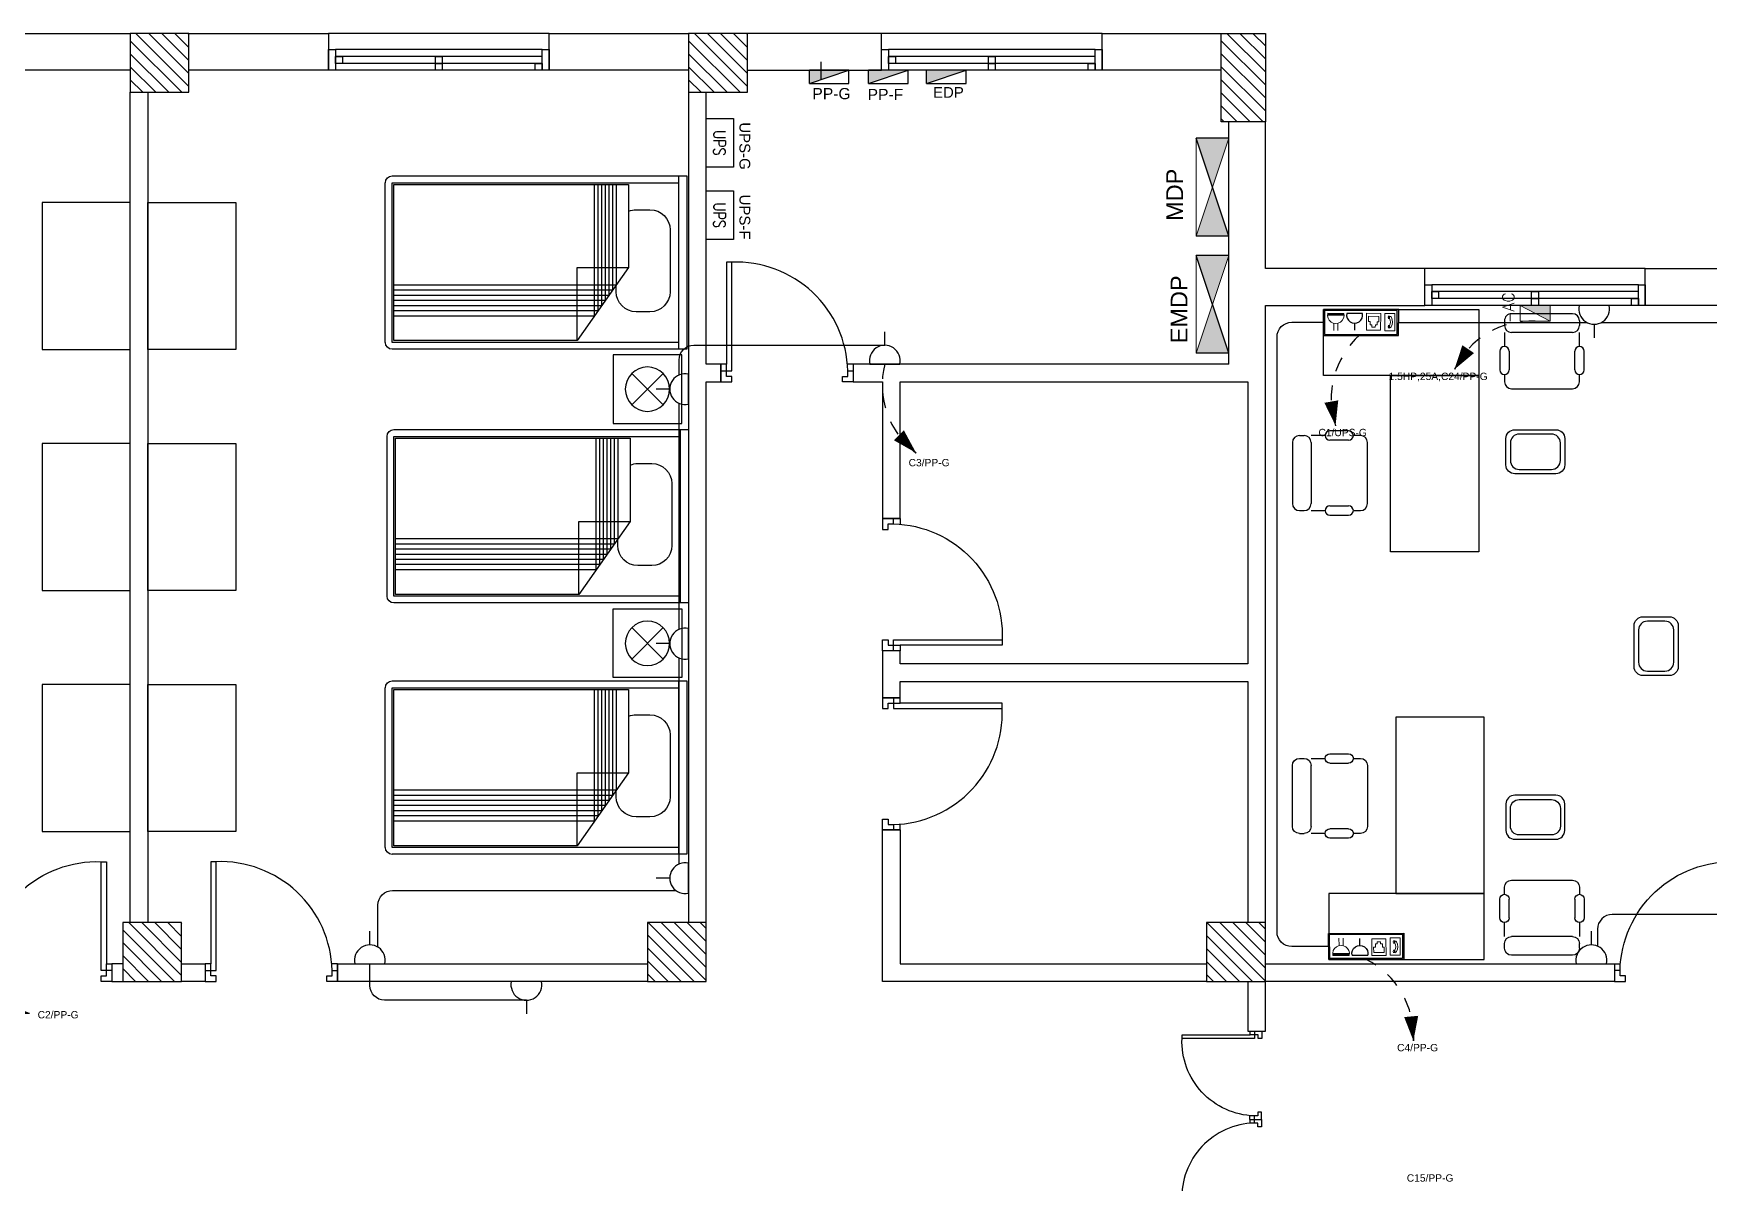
# Model space of a CAD drawing. Header units: metres. Extents: x -107 to 62, y 472 to 1032.
# Drawn here: x 15.14 to 26.54, y 513.66 to 521.48 of the extents above; entities that cross this region are included whole.
import ezdxf
from ezdxf.enums import TextEntityAlignment as Align

# ---------------------------------------------------------------- set-up
doc = ezdxf.new("R2010")
doc.units = ezdxf.units.M
doc.header["$MEASUREMENT"] = 0
for name, pattern in [('ACAD_ISO02W100', [15, 12, -3]), ('DASHED', [0.75, 0.5, -0.25]), ('DASHED2', [0.375, 0.25, -0.125]), ('HIDDEN', [0.375, 0.25, -0.125])]:
    doc.linetypes.add(name, pattern=pattern)
doc.layers.get('0').update_dxf_attribs({"color": 8})
for name, color, linetype, lineweight in [('.', 7, 'Continuous', 9), ('Data & Telephone', 6, 'Continuous', 9), ('E-SOCKET', 2, 'Continuous', 25), ('E-TEXT-I', 4, 'Continuous', 30), ('Electrecalllll', 1, 'Continuous', 9), ('Legends', 3, 'Continuous', 9), ('lighting linea', 3, 'DASHED2', 0), ('power', 3, 'Continuous', 9), ('STAIRS', 60, 'Continuous', 0), ('WALL', 7, 'Continuous', 30)]:
    doc.layers.add(name, color=color, linetype=linetype, lineweight=lineweight)
for name, color, linetype in [('A-COL-FNL$0$A-COLS-CONC', 6, 'Continuous'), ('A-COL-FNL$0$A-HTCH', 80, 'Continuous'), ('A-GR- wall$0$A-DOOR', 151, 'Continuous'), ('A-GR- wall$0$A-GLAZ', 121, 'Continuous'), ('A-GR- wall$0$A-WALL', 254, 'Continuous'), ('A-GR- wall$0$A-WALL-ELEV', 31, 'Continuous'), ('A-GR-FURN$0$A-FURN', 11, 'Continuous'), ('A-GR-FURN$0$ESYA', 11, 'Continuous'), ('E-LEADER', 30, 'Continuous'), ('E-TEXT', 2, 'Continuous'), ('Layer1', 24, 'ACAD_ISO02W100'), ('Power W', 3, 'Continuous')]:
    doc.layers.add(name, color=color, linetype=linetype)
doc.styles.add('ELEC', font='romans.shx')
doc.styles.add('ROMANC', font='romanc.shx', dxfattribs={"height": 3})
doc.styles.get("Standard").update_dxf_attribs({"font": 'arial.ttf'})

# ---------------------------------------------------------------- blocks, each defined once
blk = doc.blocks.new('A-GR- wall$0$DOO1')
at = {"layer": 'A-GR- wall$0$A-DOOR'}
for q in [(-74, -74), (-34, -120)]:
    blk.add_line((-74, -120), q, dxfattribs=at)
blk.add_lwpolyline([(-37, -74), (-74, -74), (-74, 0), (0, 0), (0, -37), (-37, -37), (-37, -74, 0.418149), (752, -814)], format="xyb", dxfattribs=at)
blk.add_lwpolyline([(826, -74), (752, -74), (752, -814), (789, -814), (789, -120), (826, -120), (826, 0), (752, 0), (752, -37), (789, -37), (789, -120)], dxfattribs=at)
blk = doc.blocks.new('A-GR- wall$0$Win 1600')
for p, q in [((-750, 150), (750, 150)), ((-750, 100), (750, 100)), ((-750, 50), (750, 50)), ((-750, 0), (750, 0))]:
    blk.add_line(p, q)
for points in [[(-800, 0), (-750, 0), (-750, 150), (-800, 150)], [(750, 0), (800, 0), (800, 150), (750, 150)], [(-750, 0), (-700, 0), (-700, 50), (-750, 50)], [(-25, 50), (25, 50), (25, 100), (-25, 100)], [(-25, 0), (25, 0), (25, 50), (-25, 50)], [(700, 50), (750, 50), (750, 100), (700, 100)]]:
    blk.add_lwpolyline(points, close=True)
blk = doc.blocks.new('A-GR- wall')
at = {"layer": 'A-GR- wall$0$A-WALL'}
for p, q in [((15066, 15116), (16066, 15116)), ((16466, 15116), (17416, 15116)), ((17416, 15116), (17416, 14866)), ((18916, 15116), (19866, 15116)), ((18916, 14866), (18916, 15116)), ((21179, 15116), (20266, 15116)), ((21179, 14866), (21179, 15116)), ((22679, 15116), (23491, 15116)), ((22679, 14866), (22679, 15116)), ((16066, 14866), (15066, 14866)), ((17416, 14866), (16466, 14866)), ((19866, 14866), (18916, 14866)), ((20266, 14866), (21179, 14866)), ((23491, 14866), (22679, 14866)), ((16066, 9066), (16066, 14716)), ((16186, 14716), (16186, 9066)), ((19866, 14716), (19866, 9066)), ((19986, 12866), (19986, 14716)), ((23541, 12866), (23541, 14516)), ((23791, 13516), (23791, 14516)), ((24876, 13516), (23791, 13516)), ((24876, 13266), (24876, 13516)), ((26376, 13516), (27286, 13516)), ((26376, 13266), (26376, 13516)), ((23791, 9066), (23791, 13266)), ((23791, 13266), (24876, 13266)), ((27286, 13266), (26376, 13266)), ((20086, 12866), (19986, 12866)), ((20086, 12746), (20086, 12866)), ((23541, 12866), (20986, 12866)), ((20986, 12866), (20986, 12746)), ((19986, 9066), (19986, 12746)), ((19986, 12746), (20086, 12746)), ((20986, 12746), (21186, 12746)), ((21186, 12746), (21186, 11816)), ((21306, 11816), (21306, 12746)), ((21306, 12746), (23671, 12746)), ((23671, 12746), (23671, 10826)), ((23671, 12746), (23671, 12335)), ((21186, 11816), (21306, 11816)), ((21306, 10916), (21186, 10916)), ((21186, 10916), (21186, 10596)), ((21306, 10826), (21306, 10916)), ((23671, 10826), (21306, 10826)), ((21306, 10596), (21306, 10706)), ((21306, 10706), (23671, 10706)), ((23671, 10706), (23671, 9066)), ((21186, 10596), (21306, 10596)), ((21186, 9696), (21306, 9696)), ((21186, 8666), (21186, 9696)), ((21306, 9696), (21306, 8786)), ((16016, 8786), (15942, 8786)), ((15942, 8786), (15942, 8666)), ((16416, 8786), (16577, 8786)), ((16577, 8786), (16577, 8666)), ((17477, 8666), (17477, 8786)), ((17477, 8786), (19586, 8786)), ((21306, 8786), (23391, 8786)), ((23791, 8786), (26167, 8786)), ((26167, 8786), (26167, 8666)), ((15942, 8666), (16016, 8666)), ((16577, 8666), (16416, 8666)), ((19586, 8666), (17477, 8666)), ((23391, 8665), (21186, 8666)), ((23671, 8666), (23671, 8326)), ((26167, 8666), (23791, 8666)), ((23791, 8326), (23791, 8666)), ((23671, 8326), (23791, 8326))]:
    blk.add_line(p, q, dxfattribs=at)
at = {"layer": 'A-GR- wall$0$A-WALL-ELEV'}
for p, q in [((18916, 15116), (17416, 15116)), ((22679, 15116), (21179, 15116)), ((26376, 13516), (24876, 13516))]:
    blk.add_line(p, q, dxfattribs=at)
at = {"layer": 'A-GR- wall$0$A-DOOR'}
for p, rotation in [((20912, 12746), 180.0000000006669), ((21186, 9770), 90), ((17403, 8666), 180.0000000006669)]:
    blk.add_blockref('A-GR- wall$0$DOO1', p, dxfattribs=dict(at, rotation=rotation))
for p, xscale, rotation in [((21186, 11742), -1.000000000000004, 90), ((15116, 8666), -1, 180), ((26241, 8666), -1, 180)]:
    blk.add_blockref('A-GR- wall$0$DOO1', p, dxfattribs=dict(at, xscale=xscale, rotation=rotation))
at = {"layer": 'A-GR- wall$0$A-DOOR', "zscale": 0.6668351625663851}
for p, xscale, yscale, rotation in [((23765, 7775), -0.666835162566385, 0.666835162566385, 269.8240523946662), ((23765, 7677), 0.6668351625663851, 0.6668351625663851, 269.9999999921325)]:
    blk.add_blockref('A-GR- wall$0$DOO1', p, dxfattribs=dict(at, xscale=xscale, yscale=yscale, rotation=rotation))
at = {"layer": 'A-GR- wall$0$A-GLAZ', "xscale": -0.9374999999999997, "yscale": 0.9374999999999997, "zscale": 0.9374999999999997, "rotation": 359.9999999999999}
for p in [(18166, 14866), (21929, 14866), (25626, 13266)]:
    blk.add_blockref('A-GR- wall$0$Win 1600', p, dxfattribs=at)
blk = doc.blocks.new('A-GR-FURN$0$KS40-40')
for p, q in [((0, 0), (0, -400)), ((400, 0), (0, 0)), ((400, -400), (400, 0)), ((0, -400), (400, -400))]:
    blk.add_line(p, q)
blk = doc.blocks.new('A-GR-FURN$0$bed 2500')
at = {"layer": 'A-GR-FURN$0$A-FURN'}
for p, q in [((-1017, 770), (-1230, 984)), ((-1017, 984), (-1230, 770)), ((-1017, -746), (-1230, -960)), ((-1017, -960), (-1230, -746))]:
    blk.add_line(p, q, dxfattribs=at)
at = {"layer": 'A-GR-FURN$0$A-FURN', "linetype": 'Continuous'}
for p, q in [((-1402, 602), (-1402, -578)), ((-1244, 602), (-1402, 602)), ((-1348, -578), (-1348, 602)), ((602, 602), (-1244, 602)), ((602, 555), (-1345, 555)), ((-1006, 544), (-1006, -23)), ((591, 544), (-1006, 544)), ((-923, -140), (-923, 544)), ((-898, -175), (-898, 544)), ((-874, -210), (-874, 544)), ((-849, -245), (-849, 544)), ((-824, -280), (-824, 544)), ((-799, -315), (-799, 544)), ((-775, -350), (-775, 544)), ((591, -520), (591, 544)), ((602, -531), (602, 555)), ((649, -531), (649, 555)), ((-1058, 371), (-1152, 371)), ((-1289, 234), (-1289, -187)), ((-1006, -23), (-655, -520)), ((-655, -23), (-1006, -23)), ((-655, -520), (-655, -23)), ((591, -140), (-923, -140)), ((-921, -187), (-921, -143)), ((591, -175), (-898, -175)), ((591, -210), (-874, -210)), ((-1152, -324), (-1058, -324)), ((591, -245), (-849, -245)), ((591, -280), (-824, -280)), ((591, -315), (-799, -315)), ((591, -350), (-775, -350)), ((-1348, -531), (602, -531)), ((-655, -520), (591, -520)), ((-1402, -578), (-1244, -578)), ((-1244, -578), (602, -578))]:
    blk.add_line(p, q, dxfattribs=at)
at = {"layer": 'A-GR-FURN$0$A-FURN'}
for centre in [(-1123, 877), (-1123, -853)]:
    blk.add_circle(centre, 151, dxfattribs=at)
at = {"layer": 'A-GR-FURN$0$A-FURN', "linetype": 'Continuous'}
for centre, radius, start, end in [((602, 555), 46.7, 360, 90), ((-1152, 234), 137, 90, 180), ((-1058, 234), 137, 67.4811, 89.9995), ((-1152, -187), 137, 180, 270), ((-1058, -187), 137, 270, 0), ((602, -531), 46.7, 270, 0)]:
    blk.add_arc(centre, radius, start, end, dxfattribs=at)
at = {"layer": 'A-GR-FURN$0$A-FURN', "yscale": 1.168412478041873, "zscale": 1.168412478041873, "rotation": 270}
for p, xscale in [((-890, 643), -1.168412478041873), ((-890, -619), 1.168412478041873)]:
    blk.add_blockref('A-GR-FURN$0$KS40-40', p, dxfattribs=dict(at, xscale=xscale))
blk = doc.blocks.new('A-GR-FURN$0$bed 3000 alone')
at = {"layer": 'A-GR-FURN$0$A-FURN', "linetype": 'Continuous'}
for p, q in [((-1081, 369), (-1081, -811)), ((-923, 369), (-1081, 369)), ((-1028, -811), (-1028, 369)), ((923, 369), (-923, 369)), ((923, 322), (-1024, 322)), ((-685, 310), (-685, -256)), ((911, 310), (-685, 310)), ((-603, -373), (-603, 310)), ((-578, -408), (-578, 310)), ((-553, -443), (-553, 310)), ((-528, -478), (-528, 310)), ((-504, -513), (-504, 310)), ((-479, -548), (-479, 310)), ((-454, -583), (-454, 310)), ((911, -753), (911, 310)), ((923, -765), (923, 322)), ((970, -765), (970, 322)), ((-738, 138), (-831, 138)), ((-968, 1), (-968, -420)), ((-685, -256), (-335, -753)), ((-335, -256), (-685, -256)), ((-335, -753), (-335, -256)), ((911, -373), (-603, -373)), ((-600, -420), (-600, -376)), ((911, -408), (-578, -408)), ((911, -443), (-553, -443)), ((-831, -557), (-738, -557)), ((911, -478), (-528, -478)), ((911, -513), (-504, -513)), ((911, -548), (-479, -548)), ((911, -583), (-454, -583)), ((-1027, -765), (923, -765)), ((-335, -753), (911, -753)), ((-1081, -811), (-923, -811)), ((-923, -811), (923, -811))]:
    blk.add_line(p, q, dxfattribs=at)
for centre, radius, start, end in [((923, 322), 46.7, 360, 90), ((-831, 1), 137, 90, 180), ((-738, 1), 137, 67.4811, 89.9995), ((-831, -420), 137, 180, 270), ((-738, -420), 137, 270, 0), ((923, -765), 46.7, 270, 0)]:
    blk.add_arc(centre, radius, start, end, dxfattribs=at)
blk = doc.blocks.new('A-GR-FURN$0$KOLTUKT')
at = {"layer": 'A-GR-FURN$0$ESYA'}
for p, q in [((-0.725, 0.4), (-0.675, 0.4)), ((-0.45, 0.4), (-0.6, 0.4)), ((-0.2, 0.45), (-0.4, 0.45)), ((-0.075, 0.4), (-0.15, 0.4)), ((-0.8, 0.325), (-0.8, -0.325)), ((-0.6, 0.325), (-0.6, -0.325)), ((-0.2, 0.35), (-0.4, 0.35)), ((0, -0.325), (0, 0.325)), ((-0.4, -0.35), (-0.2, -0.35)), ((-0.725, -0.4), (-0.675, -0.4)), ((-0.6, -0.4), (-0.45, -0.4)), ((-0.4, -0.45), (-0.2, -0.45)), ((-0.15, -0.4), (-0.075, -0.4))]:
    blk.add_line(p, q, dxfattribs=at)
for centre, radius, start, end in [((-0.725, 0.325), 0.075, 90, 180), ((-0.675, 0.325), 0.075, 0, 90), ((-0.4, 0.4), 0.05, 90, 270), ((-0.2, 0.4), 0.05, 270, 90), ((-0.075, 0.325), 0.075, 0, 90), ((-0.725, -0.325), 0.075, 180, 270), ((-0.675, -0.325), 0.075, 270, 0), ((-0.4, -0.4), 0.05, 90, 270), ((-0.2, -0.4), 0.05, 270, 90), ((-0.075, -0.325), 0.075, 270, 0)]:
    blk.add_arc(centre, radius, start, end, dxfattribs=at)
blk = doc.blocks.new('A-GR-FURN')
at = {"layer": 'A-GR-FURN$0$A-FURN'}
for points in [[(15466, 12966), (16066, 12966), (16066, 13966), (15466, 13966)], [(16786, 12966), (16186, 12966), (16186, 13966), (16786, 13966)], [(25243, 13239), (25243, 12789), (24187, 12789), (24187, 13239)], [(25243, 12789), (25243, 11589), (24643, 11589), (24643, 12789)], [(15466, 11326), (16066, 11326), (16066, 12326), (15466, 12326)], [(16786, 11326), (16186, 11326), (16186, 12326), (16786, 12326)], [(16066, 10686), (15466, 10686), (15466, 9686), (16066, 9686)], [(16186, 10686), (16786, 10686), (16786, 9686), (16186, 9686)], [(25279, 9264), (25279, 10464), (24679, 10464), (24679, 9264)], [(25279, 8814), (25279, 9264), (24222, 9264), (24222, 8814)]]:
    blk.add_lwpolyline(points, close=True, dxfattribs=at)
for points in [[(25828, 12360), (25828, 12180, -0.414214), (25768, 12120), (25488, 12120, -0.414214), (25428, 12180), (25428, 12360, -0.414214), (25488, 12420), (25768, 12420, -0.414214)], [(25798, 12210), (25798, 12330, 0.414214), (25738, 12390), (25518, 12390, 0.414214), (25458, 12330), (25458, 12210, 0.414214), (25518, 12150), (25738, 12150, 0.414214)], [(26540, 10747), (26360, 10747, -0.414214), (26300, 10807), (26300, 11087, -0.414214), (26360, 11147), (26540, 11147, -0.414214), (26600, 11087), (26600, 10807, -0.414214)], [(26390, 10777), (26510, 10777, 0.414214), (26570, 10837), (26570, 11057, 0.414214), (26510, 11117), (26390, 11117, 0.414214), (26330, 11057), (26330, 10837, 0.414214)], [(25828, 9693), (25828, 9873, 0.414214), (25768, 9933), (25488, 9933, 0.414214), (25428, 9873), (25428, 9693, 0.414214), (25488, 9633), (25768, 9633, 0.414214)], [(25798, 9843), (25798, 9723, -0.414214), (25738, 9663), (25518, 9663, -0.414214), (25458, 9723), (25458, 9843, -0.414214), (25518, 9903), (25738, 9903, -0.414214)]]:
    blk.add_lwpolyline(points, format="xyb", close=True, dxfattribs=at)
at = {"layer": 'A-GR-FURN$0$A-FURN', "xscale": -1}
for name, p in [('A-GR-FURN$0$bed 3000 alone', (18772, 13779)), ('A-GR-FURN$0$bed 2500', (18463, 11819)), ('A-GR-FURN$0$bed 3000 alone', (18772, 10342))]:
    blk.add_blockref(name, p, dxfattribs=at)
at = {"layer": 'A-GR-FURN$0$A-FURN', "yscale": 638.139513112257, "zscale": 638.139513112257}
for p, xscale, rotation in [((25673, 12699), 638.139513112257, 270), ((24485, 9928), -638.139513112257, 180), ((25673, 9354), -638.139513112257, 270)]:
    blk.add_blockref('A-GR-FURN$0$KOLTUKT', p, dxfattribs=dict(at, xscale=xscale, rotation=rotation))
at = {"layer": 'A-GR-FURN$0$A-FURN', "xscale": 638.139513112257, "yscale": 638.139513112257, "zscale": 638.139513112257}
blk.add_blockref('A-GR-FURN$0$KOLTUKT', (24485, 12125), dxfattribs=at)
blk = doc.blocks.new('A-COL-FNL')
at = {"layer": 'A-COL-FNL$0$A-HTCH'}
h = blk.add_hatch(dxfattribs=at)
h.set_pattern_fill('ANSI31', color=256, scale=500, angle=90)
h.paths.add_polyline_path([(16466, 15116), (16066, 15116), (16066, 14716), (16466, 14716)])
h = blk.add_hatch(dxfattribs=at)
h.set_pattern_fill('ANSI31', color=256, scale=500, angle=90)
h.paths.add_polyline_path([(20266, 15116), (19866, 15116), (19866, 14716), (20266, 14716)])
h = blk.add_hatch(dxfattribs=at)
h.set_pattern_fill('ANSI31', color=256, scale=500, angle=90)
h.paths.add_polyline_path([(23491, 15116), (23791, 15116), (23791, 14516), (23491, 14516)])
h = blk.add_hatch(dxfattribs=at)
h.set_pattern_fill('ANSI31', color=256, scale=500, angle=90)
h.paths.add_polyline_path([(16416, 9066), (16016, 9066), (16016, 8666), (16416, 8666)])
h = blk.add_hatch(dxfattribs=at)
h.set_pattern_fill('ANSI31', color=256, scale=500, angle=90)
h.paths.add_polyline_path([(19986, 9066), (19586, 9066), (19586, 8666), (19986, 8666)])
h = blk.add_hatch(dxfattribs=at)
h.set_pattern_fill('ANSI31', color=256, scale=500, angle=90)
h.paths.add_polyline_path([(23791, 8666), (23791, 9066), (23391, 9066), (23391, 8666)])
at = {"layer": 'A-COL-FNL$0$A-COLS-CONC'}
for points in [[(16066, 14716), (16466, 14716), (16466, 15116), (16066, 15116)], [(19866, 14716), (20266, 14716), (20266, 15116), (19866, 15116)], [(23491, 15116), (23791, 15116), (23791, 14516), (23491, 14516)], [(16016, 8666), (16416, 8666), (16416, 9066), (16016, 9066)], [(19586, 8666), (19986, 8666), (19986, 9066), (19586, 9066)], [(23791, 8666), (23791, 9066), (23391, 9066), (23391, 8666)]]:
    blk.add_lwpolyline(points, close=True, dxfattribs=at)
blk = doc.blocks.new('Network')
at = {"layer": 'Data & Telephone', "color": 6}
for p, q in [((1361.996, 129.2824), (1361.939, 129.2824)), ((1361.939, 129.2146), (1361.939, 129.2824)), ((1361.9533, 129.2484), (1361.9462, 129.2484)), ((1361.9462, 129.2268), (1361.9462, 129.2484)), ((1361.9605, 129.2615), (1361.9533, 129.2615)), ((1361.9533, 129.2615), (1361.9533, 129.2484)), ((1361.9745, 129.2703), (1361.9605, 129.2703)), ((1361.9605, 129.2703), (1361.9605, 129.2615)), ((1361.9745, 129.2703), (1361.9745, 129.2615)), ((1361.9745, 129.2615), (1361.9817, 129.2615)), ((1361.9817, 129.2615), (1361.9817, 129.2484)), ((1361.9817, 129.2484), (1361.9888, 129.2484)), ((1361.9888, 129.2268), (1361.9888, 129.2484)), ((1361.996, 129.2146), (1361.996, 129.2824)), ((1361.939, 129.2146), (1361.996, 129.2146)), ((1361.9462, 129.2268), (1361.9888, 129.2268))]:
    blk.add_line(p, q, dxfattribs=at)
blk = doc.blocks.new('DUPLEX SOCKET')
at = {"layer": 'power', "color": 2}
for p, q in [((0, 198), (0, -198)), ((240, 49), (417, 49)), ((240, -49), (417, -49))]:
    blk.add_line(p, q, dxfattribs=at)
blk.add_arc((44, 0), 202, 257.429, 102.5754, dxfattribs=at)
blk = doc.blocks.new('Telephone')
at = {"layer": 'Electrecalllll'}
for points in [[(1356.067, 130.372), (1356.064, 130.372), (1356.064, 130.337), (1356.067, 130.337)], [(1356.067, 130.23), (1356.064, 130.23), (1356.064, 130.195), (1356.067, 130.195)]]:
    blk.add_hatch(color=4, dxfattribs=at).paths.add_polyline_path(points)
at = {"layer": 'Electrecalllll', "color": 4}
for p, q in [((1356.082, 130.372), (1356.064, 130.372)), ((1356.064, 130.372), (1356.064, 130.337)), ((1356.082, 130.337), (1356.064, 130.337)), ((1356.082, 130.23), (1356.064, 130.23)), ((1356.064, 130.23), (1356.064, 130.195)), ((1356.067, 130.372), (1356.067, 130.337)), ((1356.067, 130.23), (1356.067, 130.195)), ((1356.082, 130.195), (1356.064, 130.195))]:
    blk.add_line(p, q, dxfattribs=at)
blk.add_lwpolyline([(1356.132, 130.415), (1355.984, 130.415), (1355.984, 130.156), (1356.132, 130.156)], close=True, dxfattribs=at)
for centre, radius, start, end in [((1356.188, 130.283), 0.167, 154.325, 204.7884), ((1356.09, 130.264), 0.0741, 223.9483, 249.7273), ((1356.086, 130.31), 0.0665, 109.3444, 136.9236), ((1356.16, 130.284), 0.11, 150.725, 209.275), ((1356.051, 130.355), 0.0353, 330.3482, 29.6518), ((1356.051, 130.212), 0.0353, 330.3482, 29.6518)]:
    blk.add_arc(centre, radius, start, end, dxfattribs=at)
blk = doc.blocks.new('h socket')
at = {"layer": 'E-SOCKET'}
for p, q in [((0, 0.144), (0, 0.248)), ((-0.115, 0), (0.115, 0))]:
    blk.add_line(p, q, dxfattribs=at)
blk.add_arc((0, 0.026), 0.118, 347.4312, 192.5776, dxfattribs=at)
blk = doc.blocks.new('H s')
at = {"xscale": 1.050492552334089, "yscale": 1.050492552334089, "zscale": 1.050492552334089}
blk.add_blockref('h socket', (0, 0), dxfattribs=at)
blk = doc.blocks.new('Floor Box 2')
at = {"layer": '.', "linetype": 'DASHED', "lineweight": 0, "ltscale": 0.4}
h = blk.add_hatch(color=2, dxfattribs=at)
h.dxf.hatch_style = 1
h.paths.add_polyline_path([(0.029, -0.027, 0.054926), (0.027, -0.04), (0.141, -0.04, 0.054906), (0.14, -0.028)])
for points in [[(0.512, -0.002), (0, 0), (-0.001, -0.177), (0.511, -0.178)], [(0.502, -0.009), (0.007, -0.007), (0.006, -0.17), (0.501, -0.171)]]:
    blk.add_lwpolyline(points, close=True)
at = {"layer": 'Legends', "color": 2, "linetype": 'DASHED', "lineweight": 0, "ltscale": 0.4}
blk.add_lwpolyline([(0.141, -0.04), (0.027, -0.04)], dxfattribs=at)
at = {"xscale": 0.4543284512265046, "yscale": 0.4543284512265046, "zscale": 0.4543284512265046, "rotation": 180}
blk.add_blockref('Telephone', (616.548, 59.105), dxfattribs=at)
at = {"layer": 'Data & Telephone', "color": 0, "lineweight": 60, "xscale": -1.685405181710514, "yscale": 1.685405181710514, "zscale": 1.685405181733448, "rotation": 179.6918616787939}
blk.add_blockref('Network', (-2293.921, 230.094), dxfattribs=at)
at = {"layer": 'Layer1', "linetype": 'Continuous', "lineweight": 35, "xscale": 0.4391741577047093, "yscale": 0.4391741577047093, "zscale": 0.4391741577047093, "rotation": 180}
blk.add_blockref('H s', (0.212, -0.028), dxfattribs=at)
at = {"layer": 'power', "xscale": -0.0002808277206373994, "yscale": 0.0002808277206373993, "zscale": 0.0002808277206373995, "rotation": 89.69844143202054}
blk.add_blockref('DUPLEX SOCKET', (0.084, -0.027), dxfattribs=at)
blk = doc.blocks.new('sf32a')
at = {"layer": '.', "linetype": 'Continuous', "lineweight": 0, "ltscale": 0.4}
h = blk.add_hatch(color=3, dxfattribs=at)
h.dxf.hatch_style = 1
h.paths.add_polyline_path([(0.057, 0.204), (-0.05, 0), (0.057, 0)])
at = {"layer": 'power', "color": 3, "linetype": 'Continuous', "lineweight": 0, "ltscale": 0.02}
for p, q in [((0, 0.271), (-0.05, 0.271)), ((0, 0.204), (0, 0.271)), ((-0.05, 0.204), (-0.05, 0)), ((-0.05, 0), (0.057, 0.204)), ((0.057, 0.204), (-0.05, 0.204)), ((0.057, 0), (0.057, 0.204)), ((-0.05, 0), (0.057, 0))]:
    blk.add_line(p, q, dxfattribs=at)
at = {"layer": 'power', "color": 3, "linetype": 'Continuous', "lineweight": 0, "style": 'ROMANC'}
blk.add_text('AC', height=0.0786, dxfattribs=at).set_placement((0.015, 0.244))
blk = doc.blocks.new('*U130')
blk.add_line((-559, -64), (-628, -122))
blk.add_lwpolyline([(-628, -122, 0, 96, 0), (-493, -24, 96, 96, 0)], format="xyseb")
at = {"linetype": 'HIDDEN', "ltscale": 0.2}
blk.add_arc((-221, -539), 583, 67.7241, 134.241, dxfattribs=at)
blk = doc.blocks.new('*U127')
blk.add_line((233, 512), (309, 560))
blk.add_lwpolyline([(309, 560, 0, 96, 0), (175, 462, 96, 96, 0)], format="xyseb")
at = {"linetype": 'HIDDEN', "ltscale": 0.2}
blk.add_arc((581, 44), 583, 117.8068, 184.3237, dxfattribs=at)
blk = doc.blocks.new('DB')
at = {"layer": '.'}
h = blk.add_hatch(color=6, dxfattribs=at)
h.dxf.hatch_style = 1
h.paths.add_polyline_path([(5332.136, 2908.095), (5332.136, 2908.218), (5331.769, 2908.095)])
at = {"layer": 'WALL', "ltscale": 0.05}
h = blk.add_hatch(dxfattribs=at)
h.set_pattern_fill('ANGLE', color=6)
h.set_pattern_definition([(0, (9e-13, 0), (1e-31, 6.985), [5.08, -1.905]), (90, (9e-13, 0), (-6.985, 4e-16), [5.08, -1.905])])
h.paths.add_polyline_path([(5332.136, 2908.218), (5331.536, 2908.018), (5332.136, 2908.018)])
at = {"color": 6}
blk.add_line((5331.769, 2908.095), (5332.136, 2908.095), dxfattribs=at)
at = {"layer": 'WALL', "color": 6, "ltscale": 0.05}
for p, q in [((5332.136, 2908.218), (5331.769, 2908.095)), ((5332.136, 2908.218), (5331.769, 2908.218)), ((5331.769, 2908.218), (5331.769, 2908.095)), ((5332.136, 2908.218), (5332.136, 2908.095))]:
    blk.add_line(p, q, dxfattribs=at)
blk = doc.blocks.new('UPS')
at = {"color": 4}
blk.add_lwpolyline([(-412, 461), (412, 461), (412, 0), (-412, 0)], close=True, dxfattribs=at)
at = {"color": 2, "style": 'ELEC', "width": 0.8}
blk.add_text('UPS', height=200, dxfattribs=at).set_placement((3, 223), align=Align.MIDDLE_CENTER)
blk = doc.blocks.new('mdb')
at = {"layer": '.'}
h = blk.add_hatch(color=6, dxfattribs=at)
h.dxf.hatch_style = 1
h.paths.add_polyline_path([(0.46, -0.192), (0.46, 0.115), (0, -0.038)])
h.paths.add_polyline_path([(0, -0.038), (-0.46, 0.115), (-0.46, -0.192)])
at = {"color": 6}
blk.add_line((-0.46, -0.192), (0.46, -0.192), dxfattribs=at)
at = {"layer": 'STAIRS', "color": 6}
blk.add_line((-0.46, 0.115), (0.46, -0.192), dxfattribs=at)
at = {"layer": 'WALL', "color": 6, "ltscale": 0.05}
for p, q in [((0.46, 0.115), (-0.46, -0.192)), ((0.46, 0.115), (-0.46, 0.115)), ((-0.46, 0.115), (-0.46, -0.192)), ((0.46, 0.115), (0.46, -0.192))]:
    blk.add_line(p, q, dxfattribs=at)

msp = doc.modelspace()

# ---------------------------------------------------------------- linework, layer by layer
at = {"layer": 'Power W', "color": 6, "linetype": 'Continuous', "lineweight": 30, "ltscale": 0.4}
msp.add_lwpolyline([(23.95, 515.266), (23.699, 515.266, -0.414214), (23.599, 515.366), (23.599, 519.414, -0.414214), (23.699, 519.514), (23.915, 519.514)], format="xyb", dxfattribs=at)
at = {"layer": 'Power W', "color": 7, "linetype": 'Continuous', "lineweight": 25, "ltscale": 0.4}
for points in [[(24.427, 519.512), (25.71, 519.512)], [(19.53, 517.424), (19.53, 518.962)], [(19.53, 515.828), (19.53, 517.231)]]:
    msp.add_lwpolyline(points, dxfattribs=at)
for points in [[(25.804, 519.512), (26.892, 519.512, -0.414214), (26.992, 519.412), (26.992, 517.253), (26.992, 517.253)], [(19.53, 519.156), (19.53, 519.258, -0.414214), (19.63, 519.358), (20.93, 519.358)], [(27.062, 517.253), (27.062, 515.584, -0.414214), (26.962, 515.484), (25.88, 515.484, 0.414214), (25.78, 515.384), (25.78, 515.269)], [(17.481, 515.262), (17.481, 515.548, -0.414214), (17.581, 515.648), (19.508, 515.648)], [(18.491, 514.901), (17.526, 514.901, -0.414191), (17.426, 515.001), (17.426, 515.149)]]:
    msp.add_lwpolyline(points, format="xyb", dxfattribs=at)

# ---------------------------------------------------------------- block references
at = {"xscale": 0.001, "yscale": 0.001, "zscale": 0.001}
for name in ['A-GR- wall', 'A-GR-FURN']:
    msp.add_blockref(name, (-0.271, 506.363), dxfattribs=at)
at = {"layer": 'E-LEADER', "xscale": 0.001, "yscale": 0.001, "zscale": 0.001}
for name, p, rotation in [('*U130', (25.355, 519.522), 19.94119348227059), ('*U130', (24.163, 519.428), 63.99277884411321), ('*U130', (20.93, 519.229), 98.4138870614058), ('*U130', (14.566, 515.149), 137.3610473230613), ('*U127', (24.206, 515.178), 239.0105501022324)]:
    msp.add_blockref(name, p, dxfattribs=dict(at, rotation=rotation))
at = {"layer": 'E-SOCKET', "color": 2, "linetype": 'DASHED', "lineweight": 0}
msp.add_blockref('Floor Box 2', (23.915, 519.602), dxfattribs=at)
at = {"layer": 'E-SOCKET', "color": 2, "linetype": 'DASHED', "lineweight": 0, "xscale": -1, "rotation": 180}
msp.add_blockref('Floor Box 2', (23.951, 515.178), dxfattribs=at)
at = {"layer": 'E-TEXT', "xscale": 0.0004022874689625, "yscale": 0.0004022874689625, "zscale": 0.0004022874689625, "rotation": 270.0011838519081}
for p in [(19.715, 520.735), (19.715, 520.243)]:
    msp.add_blockref('UPS', p, dxfattribs=at)
at = {"layer": 'lighting linea', "color": 2, "linetype": 'DASHED', "ltscale": 0.4, "xscale": 0.001, "yscale": 0.001, "zscale": 0.001}
msp.add_blockref('A-COL-FNL', (-0.271, 506.363), dxfattribs=at)
at = {"layer": 'power', "rotation": 90}
msp.add_blockref('sf32a', (25.457, 519.572), dxfattribs=at)
at = {"layer": 'power', "xscale": 0.8477581206247471, "yscale": 0.8477581206247471, "zscale": 0.8477581206247471}
for p, rotation in [((25.757, 519.629), 180), ((19.595, 519.059), 89.99999999999999), ((19.595, 517.327), 89.99999999999999), ((19.595, 515.731), 89.99999999999999), ((18.491, 515.029), 180)]:
    msp.add_blockref('H s', p, dxfattribs=dict(at, rotation=rotation))
for p in [(20.93, 519.229), (17.426, 515.149), (25.738, 515.149)]:
    msp.add_blockref('H s', p, dxfattribs=at)
at = {"layer": 'STAIRS', "color": 6, "xscale": 0.7242759219500249, "yscale": 0.7242759219500249, "zscale": 0.7242759219500249, "rotation": 270}
for p in [(23.187, 520.433), (23.187, 519.636)]:
    msp.add_blockref('mdb', p, dxfattribs=at)
at = {"layer": 'WALL', "color": 2, "xscale": 0.7334107646896193, "yscale": 0.7334107646896193, "zscale": 0.7334107646896193, "rotation": 180}
for p in [(3931.063, 2654.058), (3931.466, 2654.058), (3931.86, 2654.058)]:
    msp.add_blockref('DB', p, dxfattribs=at)

# ---------------------------------------------------------------- texts
at = {"layer": 'E-TEXT-I', "color": 3, "linetype": 'DASHED', "lineweight": 0, "ltscale": 0.4}
for s, height, p in [('PP-G', 0.0763, (20.437, 521.032)), ('PP-F', 0.0763, (20.813, 521.026)), ('1.5HP,25A,C24/PP-G', 0.04992, (24.358, 519.121)), ('C1/UPS-G', 0.0499, (23.881, 518.739)), ('C3/PP-G', 0.0499, (21.092, 518.534)), ('C2/PP-G', 0.0499, (15.165, 514.777)), ('C4/PP-G', 0.0499, (24.416, 514.553)), ('C15/PP-G', 0.0499, (24.482, 513.666))]:
    msp.add_text(s, height=height, dxfattribs=at).set_placement(p)
at = {"layer": 'E-TEXT-I', "color": 3, "linetype": 'DASHED2', "lineweight": 30, "ltscale": 0.4, "insert": (21.258, 521.115), "char_height": 0.073, "attachment_point": 1}
msp.add_mtext_dynamic_manual_height_columns('EDP', width=0.48109, gutter_width=1, heights=[0], dxfattribs=at)
at = {"layer": 'E-TEXT-I', "color": 3, "linetype": 'DASHED2', "lineweight": 30, "ltscale": 0.4, "attachment_point": 1}
for s, insert, char_height, rotation in [('UPS-G', (20.014, 520.875), 0.073, 270), ('MDP', (22.845, 520.204), 0.1145, 90), ('UPS-F', (20.014, 520.383), 0.073, 270), ('EMDP', (22.875, 519.371), 0.1145, 90)]:
    msp.add_mtext_dynamic_manual_height_columns(s, width=0.48109, gutter_width=1, heights=[0], dxfattribs=dict(at, insert=insert, char_height=char_height, rotation=rotation))

doc.saveas('drawing.dxf')
